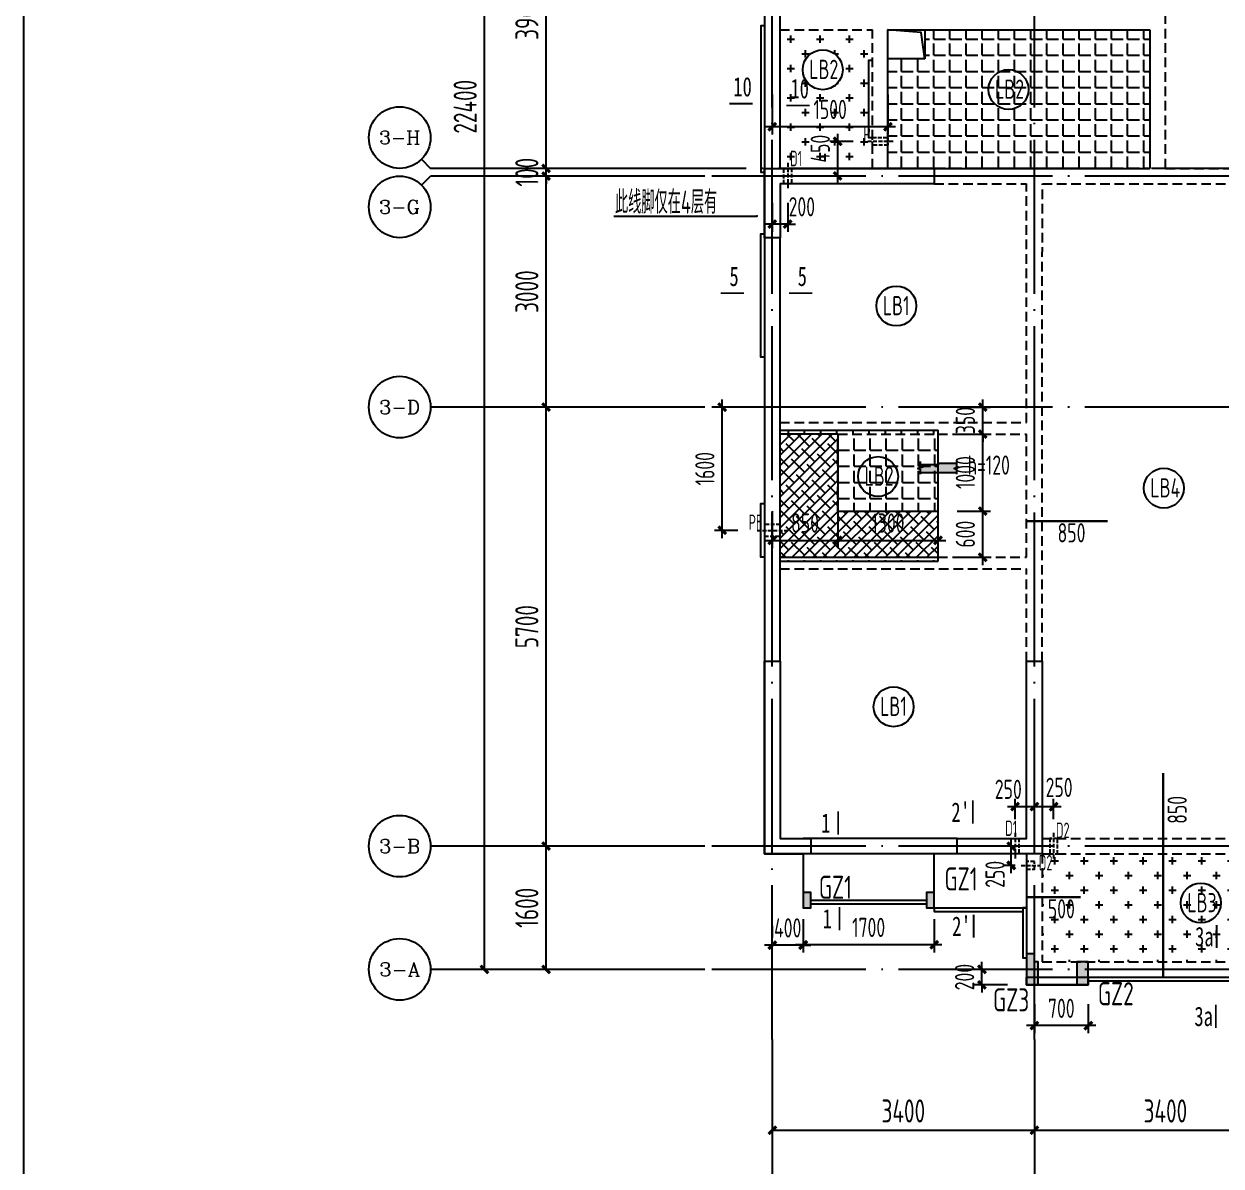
# Model space of a CAD drawing. Extents: x -173820 to 521180, y -715739 to 158231.
# Drawn here: x -14955 to 578, y -54473 to -39644 of the extents above; entities that cross this region are included whole.
import ezdxf
from ezdxf.enums import TextEntityAlignment as Align

# ---------------------------------------------------------------- set-up
doc = ezdxf.new("R2010")
doc.units = 0
doc.header["$LTSCALE"] = 1000
for name, pattern in [('CONTINOUS', [0]), ('DASH', [0.35, 0.25, -0.1]), ('DOTE', [2.42, 2, -0.2, 0.02, -0.2]), ('HIDDEN2', [0.1875, 0.125, -0.0625])]:
    doc.linetypes.add(name, pattern=pattern)
for name, color, linetype in [('A-外装饰线脚', 7, 'Continuous'), ('A-线脚看线', 9, 'Continuous'), ('A-设备穿墙洞', 161, 'Continuous'), ('AXIS', 1, 'DOTE'), ('AXIS_TEXT', 7, 'Continuous'), ('DIM', 3, 'Continuous'), ('DIM1', 3, 'Continuous'), ('JG1', 3, 'Continuous'), ('填充', 8, 'Continuous'), ('墙', 6, 'Continuous'), ('挑板', 3, 'Continuous'), ('板筋', 6, 'Continuous'), ('柱', 2, 'Continuous'), ('梁', 4, 'HIDDEN2'), ('模板线', 3, 'Continuous'), ('洞口', 5, 'Continuous'), ('钢筋_文字', 7, 'Continuous'), ('钢筋长度标注', 7, 'Continuous')]:
    doc.layers.add(name, color=color, linetype=linetype)
doc.styles.add('_TCH_AXIS', font='COMPLEX', dxfattribs={"bigfont": 'GBCBIG'})
doc.styles.add('COMPLEX', font='COMPLEX')
doc.styles.add('TSSD_BOLD', font='tssdeng2.shx', dxfattribs={"width": 0.7, "height": 250, "bigfont": 'CHINA.shx'})
doc.styles.add('TSSD_Dimension', font='tssdeng.shx', dxfattribs={"width": 0.7, "bigfont": 'Hztxt.shx'})
doc.styles.add('zzt', font='tssdeng.shx', dxfattribs={"width": 0.7, "height": 300, "bigfont": 'tssdchn.shx'})
doc.styles.add('钢筋长度', font='tssdeng.shx', dxfattribs={"width": 0.7, "height": 300, "bigfont": 'tssdchn.shx'})
doc.styles.add('黑体', font='simhei.ttf', dxfattribs={"width": 0.8})
doc.dimstyles.new('DIM_1_100', dxfattribs={"dimtxt": 300, "dimasz": 100, "dimexe": 200, "dimexo": 50, "dimgap": 100, "dimtad": 1, "dimdec": 0, "dimzin": 0, "dimdsep": 46, "dimtxsty": 'zzt', "dimblk": 'ARCHTICK', "dimcen": 0, "dimclrt": 7, "dimadec": 0, "dimazin": 0, "dimtfac": 1, "dimtdec": 0, "dimtix": 1, "dimtmove": 2, "dimatfit": 0, "dimldrblk": 'ARCHTICK', "dimfxl": 0, "dimtolj": 1, "dimarcsym": 0})
doc.dimstyles.new('TSSD_100_100', dxfattribs={"dimtxt": 250, "dimasz": 100, "dimexe": 100, "dimexo": 250, "dimgap": 100, "dimtad": 1, "dimdec": 0, "dimzin": 0, "dimdsep": 46, "dimtxsty": 'TSSD_Dimension', "dimblk": 'ARCHTICK', "dimcen": 0, "dimdle": 100, "dimclrd": 3, "dimclre": 3, "dimclrt": 7, "dimadec": 0, "dimazin": 0, "dimtfac": 1, "dimtdec": 0, "dimtix": 1, "dimtmove": 2, "dimatfit": 3, "dimfxl": 0, "dimtolj": 1, "dimtzin": 0, "dimarcsym": 0})
pattern_1 = [(0, (-5244.65, -50319.18), (0, 209.55), [152.4, -57.15]), (90, (-5244.65, -50319.18), (-209.55, 1e-14), [152.4, -57.15])]
pattern_2 = [(0, (-5244.65, -50319.18), (190.5, 190.5), [95.25, -285.75]), (90, (-5197.03, -50366.8), (-190.5, 190.5), [95.25, -285.75])]

# ---------------------------------------------------------------- blocks, each defined once
blk = doc.blocks.new('_ArchTick')
at = {"color": 4, "linetype": 'ByBlock', "const_width": 0.4}
blk.add_lwpolyline([(-0.5, -0.5), (0.5, 0.5)], dxfattribs=at)
blk = doc.blocks.new('*D388')
at = {"layer": 'Defpoints', "color": 0}
for p in [(-2935, 0), (-875, 0), (-875, -1600)]:
    blk.add_point(p, dxfattribs=at)
at = {"layer": 'DIM1', "color": 0, "lineweight": -2}
for p, q in [((-925, 0), (-3135, 0)), ((-2935, -1600), (-2935, 0)), ((-925, -1600), (-3135, -1600))]:
    blk.add_line(p, q, dxfattribs=at)
at = {"layer": 'DIM1', "color": 0, "lineweight": -2, "xscale": 100, "yscale": 100, "zscale": 100}
for p, rotation in [((-2935, 0), 90), ((-2935, -1600), 270)]:
    blk.add_blockref('_ArchTick', p, dxfattribs=dict(at, rotation=rotation))
at = {"layer": 'DIM1', "color": 7, "insert": (-3185, -800), "char_height": 300, "attachment_point": 5, "rotation": 90, "style": 'zzt'}
blk.add_mtext('\\A1;1600', dxfattribs=at)
blk = doc.blocks.new('*D389')
at = {"layer": 'Defpoints', "color": 0}
for p in [(-2935, 5700), (-875, 5700), (-875, 0)]:
    blk.add_point(p, dxfattribs=at)
at = {"layer": 'DIM1', "color": 0, "lineweight": -2}
for p, q in [((-925, 5700), (-3135, 5700)), ((-2935, 0), (-2935, 5700)), ((-925, 0), (-3135, 0))]:
    blk.add_line(p, q, dxfattribs=at)
at = {"layer": 'DIM1', "color": 0, "lineweight": -2, "xscale": 100, "yscale": 100, "zscale": 100}
for p, rotation in [((-2935, 5700), 90), ((-2935, 0), 270)]:
    blk.add_blockref('_ArchTick', p, dxfattribs=dict(at, rotation=rotation))
at = {"layer": 'DIM1', "color": 7, "insert": (-3185, 2850), "char_height": 300, "attachment_point": 5, "rotation": 90, "style": 'zzt'}
blk.add_mtext('\\A1;5700', dxfattribs=at)
blk = doc.blocks.new('*D390')
at = {"layer": 'Defpoints', "color": 0}
for p in [(-2935, 8700), (-875, 8700), (-875, 5700)]:
    blk.add_point(p, dxfattribs=at)
at = {"layer": 'DIM1', "color": 0, "lineweight": -2}
for p, q in [((-925, 8700), (-3135, 8700)), ((-2935, 5700), (-2935, 8700)), ((-925, 5700), (-3135, 5700))]:
    blk.add_line(p, q, dxfattribs=at)
at = {"layer": 'DIM1', "color": 0, "lineweight": -2, "xscale": 100, "yscale": 100, "zscale": 100}
for p, rotation in [((-2935, 8700), 90), ((-2935, 5700), 270)]:
    blk.add_blockref('_ArchTick', p, dxfattribs=dict(at, rotation=rotation))
at = {"layer": 'DIM1', "color": 7, "insert": (-3185, 7200), "char_height": 300, "attachment_point": 5, "rotation": 90, "style": 'zzt'}
blk.add_mtext('\\A1;3000', dxfattribs=at)
blk = doc.blocks.new('*D391')
at = {"layer": 'Defpoints', "color": 0}
for p in [(-2935, 8800), (-875, 8800), (-875, 8700)]:
    blk.add_point(p, dxfattribs=at)
at = {"layer": 'DIM1', "color": 0, "lineweight": -2}
for p, q in [((-2935, 8800), (-2935, 8900)), ((-925, 8800), (-3135, 8800)), ((-925, 8700), (-3135, 8700)), ((-2935, 8700), (-2935, 8800)), ((-2935, 8700), (-2935, 8600))]:
    blk.add_line(p, q, dxfattribs=at)
at = {"layer": 'DIM1', "color": 0, "lineweight": -2, "xscale": 100, "yscale": 100, "zscale": 100}
for p, rotation in [((-2935, 8800), 270), ((-2935, 8700), 90)]:
    blk.add_blockref('_ArchTick', p, dxfattribs=dict(at, rotation=rotation))
at = {"layer": 'DIM1', "color": 7, "insert": (-3185, 8750), "char_height": 300, "attachment_point": 5, "rotation": 90, "style": 'zzt'}
blk.add_mtext('\\A1;100', dxfattribs=at)
blk = doc.blocks.new('*D392')
at = {"layer": 'Defpoints', "color": 0}
for p in [(-2935, 12700), (-875, 12700), (-875, 8800)]:
    blk.add_point(p, dxfattribs=at)
at = {"layer": 'DIM1', "color": 0, "lineweight": -2}
for p, q in [((-925, 12700), (-3135, 12700)), ((-2935, 8800), (-2935, 12700)), ((-925, 8800), (-3135, 8800))]:
    blk.add_line(p, q, dxfattribs=at)
at = {"layer": 'DIM1', "color": 0, "lineweight": -2, "xscale": 100, "yscale": 100, "zscale": 100}
for p, rotation in [((-2935, 12700), 90), ((-2935, 8800), 270)]:
    blk.add_blockref('_ArchTick', p, dxfattribs=dict(at, rotation=rotation))
at = {"layer": 'DIM1', "color": 7, "insert": (-3185, 10750), "char_height": 300, "attachment_point": 5, "rotation": 90, "style": 'zzt'}
blk.add_mtext('\\A1;3900', dxfattribs=at)
blk = doc.blocks.new('*D396')
at = {"layer": 'Defpoints', "color": 0}
for p in [(-3735, 20800), (-875, 20800), (-875, -1600)]:
    blk.add_point(p, dxfattribs=at)
at = {"layer": 'DIM1', "color": 0, "lineweight": -2}
for p, q in [((-925, 20800), (-3935, 20800)), ((-3735, -1600), (-3735, 20800)), ((-925, -1600), (-3935, -1600))]:
    blk.add_line(p, q, dxfattribs=at)
at = {"layer": 'DIM1', "color": 0, "lineweight": -2, "xscale": 100, "yscale": 100, "zscale": 100}
for p, rotation in [((-3735, 20800), 90), ((-3735, -1600), 270)]:
    blk.add_blockref('_ArchTick', p, dxfattribs=dict(at, rotation=rotation))
at = {"layer": 'DIM1', "color": 7, "insert": (-3985, 9600), "char_height": 300, "attachment_point": 5, "rotation": 90, "style": 'zzt'}
blk.add_mtext('\\A1;22400', dxfattribs=at)
blk = doc.blocks.new('*D430')
at = {"layer": 'Defpoints', "color": 0}
for p in [(0, -2508), (3400, -2508), (3400, -3688)]:
    blk.add_point(p, dxfattribs=at)
at = {"layer": 'DIM1', "color": 0, "lineweight": -2}
for p, q in [((0, -2558), (0, -3888)), ((3400, -2558), (3400, -3888)), ((0, -3688), (3400, -3688))]:
    blk.add_line(p, q, dxfattribs=at)
at = {"layer": 'DIM1', "color": 0, "lineweight": -2, "xscale": 100, "yscale": 100, "zscale": 100, "rotation": 180}
blk.add_blockref('_ArchTick', (0, -3688), dxfattribs=at)
at = {"layer": 'DIM1', "color": 0, "lineweight": -2, "xscale": 100, "yscale": 100, "zscale": 100}
blk.add_blockref('_ArchTick', (3400, -3688), dxfattribs=at)
at = {"layer": 'DIM1', "color": 7, "insert": (1700, -3438), "char_height": 300, "attachment_point": 5, "style": 'zzt'}
blk.add_mtext('\\A1;3400', dxfattribs=at)
blk = doc.blocks.new('*D431')
at = {"layer": 'Defpoints', "color": 0}
for p in [(3400, -2508), (6800, -2508), (6800, -3688)]:
    blk.add_point(p, dxfattribs=at)
at = {"layer": 'DIM1', "color": 0, "lineweight": -2}
for p, q in [((3400, -2558), (3400, -3888)), ((6800, -2558), (6800, -3888)), ((3400, -3688), (6800, -3688))]:
    blk.add_line(p, q, dxfattribs=at)
at = {"layer": 'DIM1', "color": 0, "lineweight": -2, "xscale": 100, "yscale": 100, "zscale": 100, "rotation": 180}
blk.add_blockref('_ArchTick', (3400, -3688), dxfattribs=at)
at = {"layer": 'DIM1', "color": 0, "lineweight": -2, "xscale": 100, "yscale": 100, "zscale": 100}
blk.add_blockref('_ArchTick', (6800, -3688), dxfattribs=at)
at = {"layer": 'DIM1', "color": 7, "insert": (5100, -3438), "char_height": 300, "attachment_point": 5, "style": 'zzt'}
blk.add_mtext('\\A1;3400', dxfattribs=at)
blk = doc.blocks.new('*D446')
at = {"layer": 'Defpoints', "color": 0}
for p in [(0, -2508), (48000, -2508), (48000, -4488)]:
    blk.add_point(p, dxfattribs=at)
at = {"layer": 'DIM1', "color": 0, "lineweight": -2}
for p, q in [((0, -2558), (0, -4688)), ((48000, -2558), (48000, -4688)), ((0, -4488), (48000, -4488))]:
    blk.add_line(p, q, dxfattribs=at)
at = {"layer": 'DIM1', "color": 0, "lineweight": -2, "xscale": 100, "yscale": 100, "zscale": 100, "rotation": 180}
blk.add_blockref('_ArchTick', (0, -4488), dxfattribs=at)
at = {"layer": 'DIM1', "color": 0, "lineweight": -2, "xscale": 100, "yscale": 100, "zscale": 100}
blk.add_blockref('_ArchTick', (48000, -4488), dxfattribs=at)
at = {"layer": 'DIM1', "color": 7, "insert": (24000, -4238), "char_height": 300, "attachment_point": 5, "style": 'zzt'}
blk.add_mtext('\\A1;48000', dxfattribs=at)
blk = doc.blocks.new('_AXISO')
at = {"color": 3}
blk.add_circle((0, 0), 0.5, dxfattribs=at)
at = {"layer": 'AXIS_TEXT', "color": 3, "style": 'COMPLEX', "width": 1.041667}
blk.add_attdef('A', text='', height=0.56, dxfattribs=at).set_placement((-0.25, -0.28), (0.25, -0.28), align=Align.FIT)
blk = doc.blocks.new('*D2368')
at = {"layer": 'Defpoints', "color": 0}
for p in [(-3095, -45969), (-2515, -45969), (-3095, -46569)]:
    blk.add_point(p, dxfattribs=at)
at = {"layer": 'DIM', "color": 3, "lineweight": -2}
for p, q in [((-2845, -45969), (-2415, -45969)), ((-2515, -46669), (-2515, -45869)), ((-2845, -46569), (-2415, -46569))]:
    blk.add_line(p, q, dxfattribs=at)
at = {"layer": 'DIM', "color": 3, "lineweight": -2, "xscale": 100, "yscale": 100, "zscale": 100}
for p, rotation in [((-2515, -45969), 90), ((-2515, -46569), 270)]:
    blk.add_blockref('_ArchTick', p, dxfattribs=dict(at, rotation=rotation))
at = {"layer": 'DIM', "color": 7, "insert": (-2740, -46269), "char_height": 250, "attachment_point": 5, "rotation": 90, "style": 'TSSD_Dimension'}
blk.add_mtext('\\A1;600', dxfattribs=at)
blk = doc.blocks.new('*D2369')
at = {"layer": 'Defpoints', "color": 0}
for p in [(-3095, -44619), (-2515, -44619), (-3095, -44969)]:
    blk.add_point(p, dxfattribs=at)
at = {"layer": 'DIM', "color": 3, "lineweight": -2}
for p, q in [((-2515, -44619), (-2515, -44519)), ((-2845, -44619), (-2415, -44619)), ((-2515, -44969), (-2515, -44619)), ((-2845, -44969), (-2415, -44969)), ((-2515, -44969), (-2515, -45069))]:
    blk.add_line(p, q, dxfattribs=at)
at = {"layer": 'DIM', "color": 3, "lineweight": -2, "xscale": 100, "yscale": 100, "zscale": 100}
for p, rotation in [((-2515, -44619), 270), ((-2515, -44969), 90)]:
    blk.add_blockref('_ArchTick', p, dxfattribs=dict(at, rotation=rotation))
at = {"layer": 'DIM', "color": 7, "insert": (-2740, -44794), "char_height": 250, "attachment_point": 5, "rotation": 90, "style": 'TSSD_Dimension'}
blk.add_mtext('\\A1;350', dxfattribs=at)
blk = doc.blocks.new('*D2370')
at = {"layer": 'Defpoints', "color": 0}
for p in [(-5245, -45719), (-4395, -45719), (-4395, -46349)]:
    blk.add_point(p, dxfattribs=at)
at = {"layer": 'DIM', "color": 3, "lineweight": -2}
for p, q in [((-5245, -45969), (-5245, -46449)), ((-4395, -45969), (-4395, -46449)), ((-5345, -46349), (-4295, -46349))]:
    blk.add_line(p, q, dxfattribs=at)
at = {"layer": 'DIM', "color": 3, "lineweight": -2, "xscale": 100, "yscale": 100, "zscale": 100, "rotation": 180}
blk.add_blockref('_ArchTick', (-5245, -46349), dxfattribs=at)
at = {"layer": 'DIM', "color": 3, "lineweight": -2, "xscale": 100, "yscale": 100, "zscale": 100}
blk.add_blockref('_ArchTick', (-4395, -46349), dxfattribs=at)
at = {"layer": 'DIM', "color": 7, "insert": (-4820, -46124), "char_height": 250, "attachment_point": 5, "style": 'TSSD_Dimension'}
blk.add_mtext('\\A1;850', dxfattribs=at)
blk = doc.blocks.new('*D2401')
at = {"layer": 'Defpoints', "color": 0}
for p in [(-5245, -40309), (-3745, -40309), (-5245, -40979)]:
    blk.add_point(p, dxfattribs=at)
at = {"layer": 'DIM', "color": 3, "lineweight": -2}
for p, q in [((-5245, -40559), (-5245, -41079)), ((-3745, -40559), (-3745, -41079)), ((-3645, -40979), (-5345, -40979))]:
    blk.add_line(p, q, dxfattribs=at)
at = {"layer": 'DIM', "color": 3, "lineweight": -2, "xscale": 100, "yscale": 100, "zscale": 100, "rotation": 180}
blk.add_blockref('_ArchTick', (-5245, -40979), dxfattribs=at)
at = {"layer": 'DIM', "color": 3, "lineweight": -2, "xscale": 100, "yscale": 100, "zscale": 100}
blk.add_blockref('_ArchTick', (-3745, -40979), dxfattribs=at)
at = {"layer": 'DIM', "color": 7, "insert": (-4495, -40754), "char_height": 250, "attachment_point": 5, "style": 'TSSD_Dimension'}
blk.add_mtext('\\A1;1500', dxfattribs=at)
blk = doc.blocks.new('*D2404')
at = {"layer": 'Defpoints', "color": 0}
for p in [(-4845, -51019, 0), (-3145, -51019), (-4845, -51599)]:
    blk.add_point(p, dxfattribs=at)
at = {"layer": 'DIM', "color": 3, "lineweight": -2}
for p, q in [((-4845, -51269), (-4845, -51699)), ((-3145, -51269), (-3145, -51699)), ((-3045, -51599), (-4945, -51599))]:
    blk.add_line(p, q, dxfattribs=at)
at = {"layer": 'DIM', "color": 3, "lineweight": -2, "xscale": 100, "yscale": 100, "zscale": 100, "rotation": 180}
blk.add_blockref('_ArchTick', (-4845, -51599), dxfattribs=at)
at = {"layer": 'DIM', "color": 3, "lineweight": -2, "xscale": 100, "yscale": 100, "zscale": 100}
blk.add_blockref('_ArchTick', (-3145, -51599), dxfattribs=at)
at = {"layer": 'DIM', "color": 7, "insert": (-3995, -51374), "char_height": 250, "attachment_point": 5, "style": 'TSSD_Dimension'}
blk.add_mtext('\\A1;1700', dxfattribs=at)
blk = doc.blocks.new('*D2405')
at = {"layer": 'Defpoints', "color": 0}
for p in [(-5245, -51605), (-5245, -51605), (-4845, -51605, 0)]:
    blk.add_point(p, dxfattribs=at)
at = {"layer": 'DIM', "color": 3, "lineweight": -2}
for p, q in [((-5245, -51355), (-5245, -51505)), ((-4845, -51355), (-4845, -51505)), ((-5245, -51605), (-5345, -51605)), ((-4845, -51605), (-5245, -51605)), ((-4845, -51605), (-4745, -51605))]:
    blk.add_line(p, q, dxfattribs=at)
at = {"layer": 'DIM', "color": 3, "lineweight": -2, "xscale": 100, "yscale": 100, "zscale": 100}
blk.add_blockref('_ArchTick', (-5245, -51605), dxfattribs=at)
at = {"layer": 'DIM', "color": 3, "lineweight": -2, "xscale": 100, "yscale": 100, "zscale": 100, "rotation": 180}
blk.add_blockref('_ArchTick', (-4845, -51605), dxfattribs=at)
at = {"layer": 'DIM', "color": 7, "insert": (-5045, -51380), "char_height": 250, "attachment_point": 5, "style": 'TSSD_Dimension'}
blk.add_mtext('\\A1;400', dxfattribs=at)
blk = doc.blocks.new('*D2406')
at = {"layer": 'Defpoints', "color": 0}
for p in [(-1845, -52119), (-1145, -52119), (-1845, -52649)]:
    blk.add_point(p, dxfattribs=at)
at = {"layer": 'DIM', "color": 3, "lineweight": -2}
for p, q in [((-1845, -52369), (-1845, -52749)), ((-1145, -52369), (-1145, -52749)), ((-1045, -52649), (-1945, -52649))]:
    blk.add_line(p, q, dxfattribs=at)
at = {"layer": 'DIM', "color": 3, "lineweight": -2, "xscale": 100, "yscale": 100, "zscale": 100, "rotation": 180}
blk.add_blockref('_ArchTick', (-1845, -52649), dxfattribs=at)
at = {"layer": 'DIM', "color": 3, "lineweight": -2, "xscale": 100, "yscale": 100, "zscale": 100}
blk.add_blockref('_ArchTick', (-1145, -52649), dxfattribs=at)
at = {"layer": 'DIM', "color": 7, "insert": (-1495, -52424), "char_height": 250, "attachment_point": 5, "style": 'TSSD_Dimension'}
blk.add_mtext('\\A1;700', dxfattribs=at)
blk = doc.blocks.new('*D2435')
at = {"layer": 'Defpoints', "color": 0}
for p in [(-2525, -51919), (-1945, -51919), (-1945, -52119)]:
    blk.add_point(p, dxfattribs=at)
at = {"layer": 'DIM', "color": 3, "lineweight": -2}
for p, q in [((-2525, -51919), (-2525, -51819)), ((-2195, -51919), (-2625, -51919)), ((-2525, -52119), (-2525, -51919)), ((-2195, -52119), (-2625, -52119)), ((-2525, -52119), (-2525, -52219))]:
    blk.add_line(p, q, dxfattribs=at)
at = {"layer": 'DIM', "color": 3, "lineweight": -2, "xscale": 100, "yscale": 100, "zscale": 100}
for p, rotation in [((-2525, -51919), 270), ((-2525, -52119), 90)]:
    blk.add_blockref('_ArchTick', p, dxfattribs=dict(at, rotation=rotation))
at = {"layer": 'DIM', "color": 7, "insert": (-2750, -52019), "char_height": 250, "attachment_point": 5, "rotation": 90, "style": 'TSSD_Dimension'}
blk.add_mtext('\\A1;200', dxfattribs=at)
blk = doc.blocks.new('$1292675')
at = {"layer": 'JG1'}
blk.add_hatch(color=8, dxfattribs=at).paths.add_polyline_path([(502, 20), (502, 64), (470, 74), (534, 91), (502, 101), (502, 140), (262, 140), (262, 120), (32, 120), (32, 101), (64, 91), (0, 74), (32, 64), (32, 20)])
for p, q in [((262, 120), (32, 120)), ((32, 20), (502, 20)), ((502, 140), (262, 140)), ((262, 140), (262, 120))]:
    blk.add_line(p, q, dxfattribs=at)
for points in [[(32, 165), (32, 101), (64, 91), (0, 74), (32, 64), (32, 0)], [(502, 165), (502, 101), (534, 91), (470, 74), (502, 64), (502, 0)]]:
    blk.add_lwpolyline(points, dxfattribs=at)
blk = doc.blocks.new('$1479726')
at = {"layer": '模板线', "color": 4, "const_width": 22.7}
for points in [[(0, 0), (302, 0)], [(886, 0), (1188, 0)]]:
    blk.add_lwpolyline(points, dxfattribs=at)
at = {"layer": '模板线', "color": 0, "style": '黑体', "width": 0.7}
for p in [(172, 220), (1057, 220)]:
    blk.add_text('5', height=252, dxfattribs=at).set_placement(p, align=Align.MIDDLE_CENTER)
blk = doc.blocks.new('$166895')
at = {"layer": '模板线', "color": 4, "const_width": 22.7}
for points in [[(223, 2154), (223, 1851)], [(243, 913), (243, 611)]]:
    blk.add_lwpolyline(points, dxfattribs=at)
at = {"layer": '模板线', "color": 0, "style": '黑体', "width": 0.7}
for p in [(63, 2003), (83, 762)]:
    blk.add_text('1', height=252, dxfattribs=at).set_placement(p, align=Align.MIDDLE_CENTER)
blk = doc.blocks.new('*D2479')
at = {"layer": 'Defpoints', "color": 0}
for p in [(-3095, -44969), (-2515, -44969), (-3095, -45969)]:
    blk.add_point(p, dxfattribs=at)
at = {"layer": 'DIM', "color": 3, "lineweight": -2}
for p, q in [((-2515, -46069), (-2515, -44869)), ((-2845, -44969), (-2415, -44969)), ((-2845, -45969), (-2415, -45969))]:
    blk.add_line(p, q, dxfattribs=at)
at = {"layer": 'DIM', "color": 3, "lineweight": -2, "xscale": 100, "yscale": 100, "zscale": 100}
for p, rotation in [((-2515, -44969), 90), ((-2515, -45969), 270)]:
    blk.add_blockref('_ArchTick', p, dxfattribs=dict(at, rotation=rotation))
at = {"layer": 'DIM', "color": 7, "insert": (-2740, -45469), "char_height": 250, "attachment_point": 5, "rotation": 90, "style": 'TSSD_Dimension'}
blk.add_mtext('\\A1;1000', dxfattribs=at)
blk = doc.blocks.new('$1642317')
at = {"layer": '洞口'}
blk.add_lwpolyline([(1880, 4170), (1400, 4170), (1400, 4550), (1880, 4550)], close=True, dxfattribs=at)
blk.add_lwpolyline([(1880, 4170), (1832, 4512), (1400, 4550)], dxfattribs=at)
blk = doc.blocks.new('*D2489')
at = {"layer": 'Defpoints', "color": 0}
for p in [(-4395, -45719), (-3095, -45719), (-3095, -46349)]:
    blk.add_point(p, dxfattribs=at)
at = {"layer": 'DIM', "color": 3, "lineweight": -2}
for p, q in [((-4395, -45969), (-4395, -46449)), ((-3095, -45969), (-3095, -46449)), ((-4495, -46349), (-2995, -46349))]:
    blk.add_line(p, q, dxfattribs=at)
at = {"layer": 'DIM', "color": 3, "lineweight": -2, "xscale": 100, "yscale": 100, "zscale": 100, "rotation": 180}
blk.add_blockref('_ArchTick', (-4395, -46349), dxfattribs=at)
at = {"layer": 'DIM', "color": 3, "lineweight": -2, "xscale": 100, "yscale": 100, "zscale": 100}
blk.add_blockref('_ArchTick', (-3095, -46349), dxfattribs=at)
at = {"layer": 'DIM', "color": 7, "insert": (-3745, -46124), "char_height": 250, "attachment_point": 5, "style": 'TSSD_Dimension'}
blk.add_mtext('\\A1;1300', dxfattribs=at)
blk = doc.blocks.new('$1466424')
at = {"layer": '板筋', "const_width": 30}
for points in [[(3400, 5922), (4450, 5922)], [(5172, 4), (5172, 2653)], [(3400, 1040), (4100, 1040)]]:
    blk.add_lwpolyline(points, dxfattribs=at)
at = {"layer": '钢筋_文字'}
for centre in [(754, 11784, 0), (3165, 11527, 0), (1709, 8717, 0), (1472, 6502, 0), (5180, 6352, 0), (1674, 3514, 0), (5660, 966, 0)]:
    blk.add_circle(centre, 259, dxfattribs=at)
at = {"layer": '钢筋_文字', "style": 'TSSD_BOLD', "width": 0.7}
for s, p in [('LB2', (579, 11664, 0)), ('LB2', (2990, 11407, 0)), ('LB1', (1534, 8597, 0)), ('LB2', (1297, 6382, 0)), ('LB4', (5005, 6231, 0)), ('LB1', (1499, 3394, 0)), ('LB3', (5485, 845, 0))]:
    blk.add_text(s, height=250, dxfattribs=at).set_placement(p)
at = {"layer": '钢筋_文字', "color": 7, "linetype": 'Continuous', "style": 'TSSD_BOLD', "width": 0.7}
blk.add_text(' h=120', height=250, dxfattribs=at).set_placement((2528, 6526, 0))
at = {"layer": '钢筋长度标注', "style": '钢筋长度', "width": 0.7}
for s, p in [('850', (3801, 5647)), ('500', (3675, 765))]:
    blk.add_text(s, height=250, dxfattribs=at).set_placement(p)
blk.add_text('850', height=250, rotation=90, dxfattribs=at).set_placement((5478, 1994))
blk = doc.blocks.new('$158025')
at = {"layer": 'JG1'}
blk.add_hatch(color=8, dxfattribs=at).paths.add_polyline_path([(150, 300), (100, 300), (100, 400), (0, 400), (0, 0), (150, 0)])
at = {"layer": 'JG1', "elevation": 0}
blk.add_lwpolyline([(100, 400), (0, 400), (0, 0), (150, 0), (150, 300), (150, 300), (100, 300)], close=True, dxfattribs=at)
blk = doc.blocks.new('$133032')
at = {"layer": '挑板'}
for points in [[(7000, 22700), (4200, 22700), (4200, 22800), (3400, 22800), (3400, 22700), (800, 22700), (800, 22800), (0, 22800), (0, 1700), (500, 1700), (500, 1000), (600, 1000), (600, 1100), (2100, 1100), (2100, 1000), (3400, 1000), (3400, 0), (4200, 0), (4200, 100), (6500, 100)], [(2200, 1000), (2200, 1700)]]:
    blk.add_lwpolyline(points, dxfattribs=at)
blk = doc.blocks.new('$1981617')
at = {"layer": '柱'}
blk.add_hatch(color=8, dxfattribs=at).paths.add_polyline_path([(150, 0), (150, 300), (0, 300), (0, 0)])
at = {"layer": '柱', "color": 3, "elevation": 0}
blk.add_lwpolyline([(150, 0), (150, 300), (0, 300), (0, 0)], close=True, dxfattribs=at)
blk = doc.blocks.new('$1691164')
at = {"layer": '柱'}
blk.add_hatch(color=8, dxfattribs=at).paths.add_polyline_path([(0, 0), (100, 0), (100, 200), (0, 200)])
at = {"layer": '柱', "color": 3, "elevation": 0}
blk.add_lwpolyline([(100, 200), (0, 200), (0, 0), (100, 0), (100, 0), (100, 0)], close=True, dxfattribs=at)
blk = doc.blocks.new('$1839168')
at = {"layer": '柱'}
blk.add_hatch(color=8, dxfattribs=at).paths.add_polyline_path([(0, 200), (0, 0), (100, 0), (100, 200)])
at = {"layer": '柱', "color": 3, "elevation": 0}
blk.add_lwpolyline([(0, 200), (0, 0), (100, 0), (100, 200)], close=True, dxfattribs=at)
blk = doc.blocks.new('$1222607')
at = {"layer": '柱'}
for name, p in [('$1839168', (500, 1000, 0)), ('$1691164', (2100, 1000, 0)), ('$1981617', (4050, 0, 0))]:
    blk.add_blockref(name, p, dxfattribs=at)
blk = doc.blocks.new('$1413619')
at = {"layer": 'A-线脚看线', "color": 5, "elevation": 0}
for points in [[(50, 12400), (0, 12400), (0, 10500), (50, 10500)], [(1450, 11950), (1400, 11950), (1400, 10950), (1450, 10950)], [(50, 8100), (0, 8100), (0, 9700), (50, 9700)], [(50, 5500), (0, 5500), (0, 6200), (50, 6200)], [(650, 1000), (2150, 1000)], [(2250, 950), (2250, 900), (3400, 900)], [(3450, 950), (3400, 950), (3400, 300), (3450, 300)], [(4250, 0), (6550, 0)]]:
    blk.add_lwpolyline(points, dxfattribs=at)
blk = doc.blocks.new('$1837993')
at = {"layer": 'A-设备穿墙洞', "linetype": 'DASH', "ltscale": 0.2}
for points in [[(1807, 9500), (1807, 9400), (1607, 9400), (1607, 9500)], [(557, 8900), (457, 8900), (457, 9100), (557, 9100)], [(207, 4475), (207, 4325), (407, 4325), (407, 4475)], [(3507, 200), (3407, 200), (3407, 400), (3507, 400)], [(3907, 200), (4007, 200), (4007, 400), (3907, 400)], [(3707, 0), (3707, 100), (3607, 100), (3607, 0)]]:
    blk.add_lwpolyline(points, close=True, dxfattribs=at)
for points in [[(1875, 9450), (1540, 9450)], [(507, 9171), (507, 8833)], [(111, 4400), (512, 4400)], [(3457, 471), (3457, 133)], [(3957, 471), (3957, 133)], [(3536, 50), (3774, 50)]]:
    blk.add_lwpolyline(points, dxfattribs=at)
at = {"layer": 'A-设备穿墙洞', "color": 7, "linetype": 'DASH', "ltscale": 0.2, "style": 'zzt', "width": 0.6}
for s, p in [('P', (1489, 9448)), ('D1', (537, 9128)), ('PF', (0, 4405)), ('D1', (3328, 433)), ('D2', (3987, 406)), ('D2', (3765, -14))]:
    blk.add_text(s, height=200, dxfattribs=at).set_placement(p)
blk = doc.blocks.new('*D11646')
at = {"layer": 'Defpoints', "color": 0}
for p in [(4400, 1061), (4150, 648), (4400, 648, 0)]:
    blk.add_point(p, dxfattribs=at)
at = {"layer": 'DIM1', "color": 3, "lineweight": -2}
for p, q in [((4150, 898), (4150, 1161)), ((4400, 898), (4400, 1161)), ((4050, 1061), (4500, 1061))]:
    blk.add_line(p, q, dxfattribs=at)
at = {"layer": 'DIM1', "color": 3, "lineweight": -2, "xscale": 100, "yscale": 100, "zscale": 100, "rotation": 180}
blk.add_blockref('_ArchTick', (4150, 1061), dxfattribs=at)
at = {"layer": 'DIM1', "color": 3, "lineweight": -2, "xscale": 100, "yscale": 100, "zscale": 100}
blk.add_blockref('_ArchTick', (4400, 1061), dxfattribs=at)
at = {"layer": 'DIM1', "color": 7, "insert": (4062, 1286), "char_height": 250, "attachment_point": 5, "style": 'TSSD_Dimension'}
blk.add_mtext('\\A1;250', dxfattribs=at)
blk = doc.blocks.new('*D11647')
at = {"layer": 'Defpoints', "color": 0}
for p in [(4650, 1061), (4400, 648, 0), (4650, 648)]:
    blk.add_point(p, dxfattribs=at)
at = {"layer": 'DIM1', "color": 3, "lineweight": -2}
for p, q in [((4400, 898), (4400, 1161)), ((4650, 898), (4650, 1161)), ((4300, 1061), (4750, 1061))]:
    blk.add_line(p, q, dxfattribs=at)
at = {"layer": 'DIM1', "color": 3, "lineweight": -2, "xscale": 100, "yscale": 100, "zscale": 100, "rotation": 180}
blk.add_blockref('_ArchTick', (4400, 1061), dxfattribs=at)
at = {"layer": 'DIM1', "color": 3, "lineweight": -2, "xscale": 100, "yscale": 100, "zscale": 100}
blk.add_blockref('_ArchTick', (4650, 1061), dxfattribs=at)
at = {"layer": 'DIM1', "color": 7, "insert": (4721, 1311), "char_height": 250, "attachment_point": 5, "style": 'TSSD_Dimension'}
blk.add_mtext('\\A1;250', dxfattribs=at)
blk = doc.blocks.new('*D11648')
at = {"layer": 'Defpoints', "color": 0}
for p in [(4100, 548), (4400, 548, 0), (4400, 298)]:
    blk.add_point(p, dxfattribs=at)
at = {"layer": 'DIM1', "color": 3, "lineweight": -2}
for p, q in [((4100, 198), (4100, 648)), ((4150, 548), (4000, 548)), ((4150, 298), (4000, 298))]:
    blk.add_line(p, q, dxfattribs=at)
at = {"layer": 'DIM1', "color": 3, "lineweight": -2, "xscale": 100, "yscale": 100, "zscale": 100}
for p, rotation in [((4100, 548), 90), ((4100, 298), 270)]:
    blk.add_blockref('_ArchTick', p, dxfattribs=dict(at, rotation=rotation))
at = {"layer": 'DIM1', "color": 7, "insert": (3890, 182), "char_height": 250, "attachment_point": 5, "rotation": 90, "style": 'TSSD_Dimension'}
blk.add_mtext('\\A1;250', dxfattribs=at)
blk = doc.blocks.new('*D11649')
at = {"layer": 'Defpoints', "color": 0}
for p in [(350, 6248), (804, 6248, 0), (804, 4648)]:
    blk.add_point(p, dxfattribs=at)
at = {"layer": 'DIM1', "color": 3, "lineweight": -2}
for p, q in [((554, 6248), (250, 6248)), ((350, 4548), (350, 6348)), ((554, 4648), (250, 4648))]:
    blk.add_line(p, q, dxfattribs=at)
at = {"layer": 'DIM1', "color": 3, "lineweight": -2, "xscale": 100, "yscale": 100, "zscale": 100}
for p, rotation in [((350, 6248), 90), ((350, 4648), 270)]:
    blk.add_blockref('_ArchTick', p, dxfattribs=dict(at, rotation=rotation))
at = {"layer": 'DIM1', "color": 7, "insert": (125, 5448), "char_height": 250, "attachment_point": 5, "rotation": 90, "style": 'TSSD_Dimension'}
blk.add_mtext('\\A1;1600', dxfattribs=at)
blk = doc.blocks.new('*D11650')
at = {"layer": 'Defpoints', "color": 0}
for p in [(2300, 9698), (1847, 9248), (2300, 9248, 0)]:
    blk.add_point(p, dxfattribs=at)
at = {"layer": 'DIM1', "color": 3, "lineweight": -2}
for p, q in [((1847, 9798), (1847, 9148)), ((2050, 9698), (1747, 9698)), ((2050, 9248), (1747, 9248))]:
    blk.add_line(p, q, dxfattribs=at)
at = {"layer": 'DIM1', "color": 3, "lineweight": -2, "xscale": 100, "yscale": 100, "zscale": 100}
for p, rotation in [((1847, 9698), 90), ((1847, 9248), 270)]:
    blk.add_blockref('_ArchTick', p, dxfattribs=dict(at, rotation=rotation))
at = {"layer": 'DIM1', "color": 7, "insert": (1622, 9603), "char_height": 250, "attachment_point": 5, "rotation": 90, "style": 'TSSD_Dimension'}
blk.add_mtext('\\A1;450', dxfattribs=at)
blk = doc.blocks.new('*D11692')
at = {"layer": 'Defpoints', "color": 0}
for p in [(1000, 9148), (1200, 9148, 0), (1000, 8624)]:
    blk.add_point(p, dxfattribs=at)
at = {"layer": 'DIM1', "color": 3, "lineweight": -2}
for p, q in [((1000, 8898), (1000, 8524)), ((1200, 8898), (1200, 8524)), ((1000, 8624), (900, 8624)), ((1200, 8624), (1000, 8624)), ((1200, 8624), (1300, 8624))]:
    blk.add_line(p, q, dxfattribs=at)
at = {"layer": 'DIM1', "color": 3, "lineweight": -2, "xscale": 100, "yscale": 100, "zscale": 100}
blk.add_blockref('_ArchTick', (1000, 8624), dxfattribs=at)
at = {"layer": 'DIM1', "color": 3, "lineweight": -2, "xscale": 100, "yscale": 100, "zscale": 100, "rotation": 180}
blk.add_blockref('_ArchTick', (1200, 8624), dxfattribs=at)
at = {"layer": 'DIM1', "color": 7, "insert": (1383, 8849), "char_height": 250, "attachment_point": 5, "style": 'TSSD_Dimension'}
blk.add_mtext('\\A1;200', dxfattribs=at)
blk = doc.blocks.new('$1943368')
at = {"layer": '模板线', "color": 4, "const_width": 22.7}
for points in [[(295, 1338), (295, 1036)], [(286, 302), (286, 0)]]:
    blk.add_lwpolyline(points, dxfattribs=at)
at = {"layer": '模板线', "color": 0, "style": '黑体', "width": 0.7}
for p in [(136, 1187), (127, 151)]:
    blk.add_text('3a', height=252, dxfattribs=at).set_placement(p, align=Align.MIDDLE_CENTER)
blk = doc.blocks.new('$1149292')
at = {"layer": '模板线', "color": 4, "const_width": 22.7}
for points in [[(286, 1783), (286, 1480)], [(296, 302), (296, 0)]]:
    blk.add_lwpolyline(points, dxfattribs=at)
at = {"layer": '模板线', "color": 0, "style": '黑体', "width": 0.7}
for p in [(127, 1631), (137, 151)]:
    blk.add_text("2'", height=252, dxfattribs=at).set_placement(p, align=Align.MIDDLE_CENTER)
blk = doc.blocks.new('$1747251')
at = {"layer": '模板线', "color": 4, "const_width": 22.7}
for points in [[(0, 25), (302, 25)], [(741, 0), (1044, 0)]]:
    blk.add_lwpolyline(points, dxfattribs=at)
at = {"layer": '模板线', "color": 0, "style": '黑体', "width": 0.7}
for p in [(172, 245), (913, 220)]:
    blk.add_text('10', height=252, dxfattribs=at).set_placement(p, align=Align.MIDDLE_CENTER)
blk = doc.blocks.new('$1783196')
at = {"layer": 'AXIS'}
for p, q in [((5234.9, 3480), (5234.9, 27859.5)), ((8634.9, 3480), (8634.9, 27859.5)), ((46034.9, 14788.3), (4360, 14788.3)), ((54849.9, 14688.3), (4360, 14688.3)), ((54849.9, 11688.3), (4360, 11688.3)), ((54849.9, 5988.3), (4360, 5988.3)), ((54849.9, 4388.3), (4360, 4388.3))]:
    blk.add_line(p, q, dxfattribs=at)
at = {"layer": 'DIM1'}
for p, q in [((682.8, 14905.5), (800, 14788.3)), ((4360, 14788.3), (800, 14788.3)), ((682.8, 14571.2), (800, 14688.3)), ((4360, 14688.3), (800, 14688.3)), ((4360, 11688.3), (800, 11688.3)), ((4360, 5988.3), (800, 5988.3)), ((4360, 4388.3), (800, 4388.3)), ((5234.9, 3480), (5234.9, 800)), ((8634.9, 3480), (8634.9, 800))]:
    blk.add_line(p, q, dxfattribs=at)
ref = blk.add_blockref('_AXISO', (400, 15188.3), dxfattribs=dict(at, xscale=800, yscale=800, zscale=800))
ref.add_attrib('A', '3-H', dxfattribs={"layer": 'AXIS_TEXT', "height": 172.16, "style": '_TCH_AXIS'}).set_placement((133.6, 15102.3), (666.4, 15102.3), align=Align.FIT)
ref = blk.add_blockref('_AXISO', (400, 14288.3), dxfattribs=dict(at, xscale=800, yscale=800, zscale=800))
ref.add_attrib('A', '3-G', dxfattribs={"layer": 'AXIS_TEXT', "height": 177.09, "style": '_TCH_AXIS'}).set_placement((134.4, 14199.8), (665.6, 14199.8), align=Align.FIT)
ref = blk.add_blockref('_AXISO', (400, 11688.3), dxfattribs=dict(at, xscale=800, yscale=800, zscale=800))
ref.add_attrib('A', '3-D', dxfattribs={"layer": 'AXIS_TEXT', "height": 179.65, "style": '_TCH_AXIS'}).set_placement((134.8, 11598.5), (665.2, 11598.5), align=Align.FIT)
ref = blk.add_blockref('_AXISO', (400, 5988.3), dxfattribs=dict(at, xscale=800, yscale=800, zscale=800))
ref.add_attrib('A', '3-B', dxfattribs={"layer": 'AXIS_TEXT', "height": 179.65, "style": '_TCH_AXIS'}).set_placement((134.8, 5898.5), (665.2, 5898.5), align=Align.FIT)
ref = blk.add_blockref('_AXISO', (400, 4388.3), dxfattribs=dict(at, xscale=800, yscale=800, zscale=800))
ref.add_attrib('A', '3-A', dxfattribs={"layer": 'AXIS_TEXT', "height": 177.09, "style": '_TCH_AXIS'}).set_placement((134.4, 4299.8), (665.6, 4299.8), align=Align.FIT)
for p1, p2, distance, picture, middle in [((4360, 4388.3), (4360, 26788.3), 2860, '*D396', (1250, 15588.3)), ((4360, 14788.3), (4360, 18688.3), 2060, '*D392', (2050, 16738.3)), ((4360, 14688.3), (4360, 14788.3), 2060, '*D391', (2050, 14738.3)), ((4360, 11688.3), (4360, 14688.3), 2060, '*D390', (2050, 13188.3)), ((4360, 5988.3), (4360, 11688.3), 2060, '*D389', (2050, 8838.3)), ((4360, 4388.3), (4360, 5988.3), 2060, '*D388', (2050, 5188.3)), ((5234.9, 3480), (8634.9, 3480), -1180, '*D430', (6934.9, 2550)), ((5234.9, 3480), (53234.9, 3480), -1980, '*D446', (29234.9, 1750)), ((8634.9, 3480), (12034.9, 3480), -1180, '*D431', (10334.9, 2550))]:
    dim = blk.add_aligned_dim(p1=p1, p2=p2, distance=distance, dimstyle='DIM_1_100', dxfattribs=at)
    dim.commit()
    dim.dimension.update_dxf_attribs({"geometry": picture, "text_midpoint": middle, "insert": (5234.9, 5988.3)})
blk = doc.blocks.new('$1186913')
at = {"layer": 'A-设备穿墙洞'}
blk.add_blockref('$1837993', (693.1, 247.9), dxfattribs=at)
at = {"layer": 'DIM1'}
for base, p1, p2, picture, middle in [((1846.9, 9247.9), (2300.2, 9697.9), (2300.2, 9247.9, 0), '*D11650', (1621.9, 9602.9)), ((4099.8, 547.9), (4400.2, 297.9), (4400.2, 547.9, 0), '*D11648', (3889.8, 181.7))]:
    dim = blk.add_linear_dim(base=base, p1=p1, p2=p2, angle=90, dimstyle='TSSD_100_100', dxfattribs=at)
    dim.commit()
    dim.dimension.update_dxf_attribs({"geometry": picture, "text_midpoint": middle, "dimtype": 128})
for base, p1, p2, picture, middle in [((1000.2, 8623.6, 0), (1200.2, 9147.9), (1000.2, 9147.9, 0), '*D11692', (1383, 8848.6, 0)), ((4400.2, 1061.3), (4150.2, 647.9), (4400.2, 647.9, 0), '*D11646', (4061.9, 1286.3)), ((4650.2, 1061.3), (4400.2, 647.9, 0), (4650.2, 647.9), '*D11647', (4721.5, 1311.3))]:
    dim = blk.add_linear_dim(base=base, p1=p1, p2=p2, dimstyle='TSSD_100_100', dxfattribs=at)
    dim.commit()
    dim.dimension.update_dxf_attribs({"geometry": picture, "text_midpoint": middle, "dimtype": 128})
dim = blk.add_linear_dim(base=(350, 6247.9), p1=(804.1, 4647.9), p2=(804.1, 6247.9, 0), angle=90, dimstyle='TSSD_100_100', dxfattribs=at)
dim.commit()
dim.dimension.update_dxf_attribs({"geometry": '*D11649', "text_midpoint": (125, 5447.9)})

msp = doc.modelspace()

# ---------------------------------------------------------------- hatches: boundary and pattern name
at = {"layer": 'JG1'}
h = msp.add_hatch(dxfattribs=at)
h.set_pattern_fill('ANSI38,_O', color=8, scale=30)
h.set_pattern_definition([(45, (425.35, -109719.18), (-67.35192, 67.35192), []), (135, (425.35, -109719.18), (-202.05576, 67.35192), [238.125, -142.875])])
h.paths.add_polyline_path([(-4394.7, -45969.2), (-4394.7, -44969.2), (-5144.7, -44969.2), (-5144.7, -46569.2), (-3094.7, -46569.2), (-3094.7, -45969.2)])
at = {"layer": '填充', "linetype": 'Continuous'}
h = msp.add_hatch(dxfattribs=at)
h.set_pattern_fill('CROSS', color=256, scale=30, style=0)
h.set_pattern_definition(pattern_2)
h.paths.add_polyline_path([(-3944.7, -39719.2), (-5144.7, -39719.2), (-5144.7, -41519.2), (-3944.7, -41519.2)])
h.paths.add_polyline_path([(-4849.5, -40239.1, -1), (-4331.1, -40239.1, -1)], flags=16)
h.paths.add_polyline_path([(-4788.9, -40390.5), (-4351.4, -40390.5), (-4351.4, -40087.6), (-4788.9, -40087.6)], flags=8)
h = msp.add_hatch(dxfattribs=at)
h.set_pattern_fill('ANGLE', color=256, scale=30, style=0)
h.set_pattern_definition(pattern_1)
h.paths.add_polyline_path([(-344.7, -41519.2), (-344.7, -39719.2), (-3264.7, -39719.2), (-3264.7, -40099.2), (-3744.7, -40099.2), (-3744.7, -41519.2), (-3144.7, -41519.2)])
h = msp.add_hatch(dxfattribs=at)
h.set_pattern_fill('ANGLE', color=256, scale=30, style=0)
h.set_pattern_definition(pattern_1)
h.paths.add_polyline_path([(-3094.7, -44969.2), (-3094.7, -44919.2), (-5144.7, -44919.2), (-5144.7, -44969.2), (-4544.7, -44969.2)])
h = msp.add_hatch(dxfattribs=at)
h.set_pattern_fill('ANGLE', color=256, scale=30, style=0)
h.set_pattern_definition([(0, (425.35, -109719.18), (0, 209.55), [152.4, -57.15]), (90, (425.35, -109719.18), (-209.55, 1e-14), [152.4, -57.15])])
h.paths.add_polyline_path([(-3094.7, -45969.2), (-3094.7, -44969.2), (-4394.7, -44969.2), (-4394.7, -45969.2)])
h = msp.add_hatch(dxfattribs=at)
h.set_pattern_fill('ANGLE', color=256, scale=30, style=0)
h.set_pattern_definition(pattern_1)
h.paths.add_polyline_path([(-3094.7, -46619.2), (-3094.7, -46569.2), (-5144.7, -46569.2), (-5144.7, -46619.2)])
h = msp.add_hatch(dxfattribs=at)
h.set_pattern_fill('CROSS', color=256, scale=30, style=0)
h.set_pattern_definition(pattern_2)
h.paths.add_polyline_path([(1455.3, -51819.2), (1455.3, -50419.2), (1255.3, -50419.2), (-1744.7, -50419.2), (-1744.7, -51819.2)])

# ---------------------------------------------------------------- linework, layer by layer
at = {"layer": 'A-外装饰线脚', "color": 23, "elevation": 0}
msp.add_lwpolyline([(-1144.7, -52019.2), (-1144.7, -52119.2), (-1944.7, -52119.2), (-1944.7, -52019.2)], dxfattribs=at)
at = {"layer": '墙', "elevation": 0}
for points in [[(-5344.7, -42419.2), (-5344.7, -41519.2), (-3144.7, -41519.2), (-3144.7, -41719.2), (-5144.7, -41719.2), (-5144.7, -42419.2)], [(-4744.7, -50419.2), (-5344.7, -50419.2), (-5344.7, -47919.2), (-5144.7, -47919.2), (-5144.7, -50219.2), (-4744.7, -50219.2)], [(-1944.7, -47919.2), (-1744.7, -47919.2), (-1744.7, -50419.2), (-2844.7, -50419.2), (-2844.7, -50219.2), (-1944.7, -50219.2)]]:
    msp.add_lwpolyline(points, close=True, dxfattribs=at)
msp.add_lwpolyline([(-1744.7, -50219.2), (-1744.7, -50219.2)], dxfattribs=at)
at = {"layer": '梁', "linetype": 'Continuous'}
for p, q in [((-5344.7, -33869.2, 0), (-5344.7, -41519.2, 0)), ((-5144.7, -41519.2, 0), (-5144.7, -33869.2, 0)), ((-3744.7, -39719.2, 0), (-344.7, -39719.2, 0)), ((-3744.7, -41519.2, 0), (-3744.7, -39719.2, 0)), ((-344.7, -39719.2, 0), (-344.7, -41519.2, 0)), ((-3144.7, -41519.2, 0), (-344.7, -41519.2, 0)), ((-5344.7, -42419.2, 0), (-5344.7, -47919.2, 0)), ((-5144.7, -47919.2, 0), (-5144.7, -42419.2, 0)), ((-5144.7, -44919.2, 0), (-3094.7, -44919.2, 0)), ((-4394.7, -44969.2, 0), (-5144.7, -44969.2, 0)), ((-3094.7, -46619.2, 0), (-3094.7, -44919.2, 0)), ((-5144.7, -46569.2, 0), (-3094.7, -46569.2, 0)), ((-5144.7, -46619.2, 0), (-3094.7, -46619.2, 0)), ((-2844.7, -50219.2, 0), (-4844.7, -50219.2, 0)), ((-2844.7, -50419.2, 0), (-4844.7, -50419.2, 0)), ((-1944.7, -50419.2, 0), (-1944.7, -52019.2, 0)), ((-1944.7, -52019.2, 0), (5055.3, -52019.2, 0))]:
    msp.add_line(p, q, dxfattribs=at)
at = {"layer": '梁'}
for p, q in [((-144.7, -41519.2, 0), (-144.7, -36219.2, 0)), ((-5144.7, -39719.2, 0), (-3944.7, -39719.2, 0)), ((-3944.7, -41519.2, 0), (-3944.7, -39719.2, 0)), ((-144.7, -41519.2, 0), (1455.3, -41519.2, 0)), ((-3144.7, -41719.2, 0), (-1944.7, -41719.2, 0)), ((-1944.7, -44819.2, 0), (-1944.7, -41719.2, 0)), ((-1744.7, -47919.2, 0), (-1740.7, -41719.2, 0)), ((-1740.7, -41719.2, 0), (1455.3, -41719.2, 0)), ((-5144.7, -44819.2, 0), (-1944.7, -44819.2, 0)), ((-4394.7, -44969.2, 0), (-3094.7, -44969.2, 0)), ((-3094.7, -44969.2, 0), (-1944.7, -44969.2, 0)), ((-1944.7, -46569.2, 0), (-1944.7, -44969.2, 0)), ((-3094.7, -46569.2, 0), (-1944.7, -46569.2, 0)), ((-5144.7, -46719.2, 0), (-1944.7, -46719.2, 0)), ((-1944.7, -47919.2, 0), (-1944.7, -46719.2, 0)), ((-1744.7, -50219.2, 0), (1255.3, -50219.2, 0)), ((-1744.7, -50419.2, 0), (1255.3, -50419.2, 0)), ((-1744.7, -50419.2, 0), (-1744.7, -51819.2, 0)), ((-1744.7, -51819.2, 0), (1455.3, -51819.2, 0))]:
    msp.add_line(p, q, dxfattribs=at)
at = {"layer": '梁', "linetype": 'Continuous', "elevation": 0}
msp.add_lwpolyline([(-4394.7, -44969.2), (-4394.7, -45969.2), (-3094.7, -45969.2)], dxfattribs=at)
at = {"layer": '模板线', "elevation": 0}
msp.add_lwpolyline([(-14954.7, -15929.2), (69145.3, -15929.2), (69145.3, -75329.2), (-14954.7, -75329.2)], close=True, dxfattribs=at)
at = {"layer": '钢筋_文字'}
msp.add_line((-7300.8, -42139.6, 0), (-5444.7, -42139.6, 0), dxfattribs=at)
at = {"layer": '钢筋_文字', "const_width": 13.3, "elevation": 0}
msp.add_lwpolyline([(-5443.5, -42131.5, 1), (-5443.5, -42144.9, 1)], format="xyb", close=True, dxfattribs=at)

# ---------------------------------------------------------------- block references
at = {"layer": 'A-设备穿墙洞'}
msp.add_blockref('$1186913', (-6244.8, -50867), dxfattribs=at)
at = {"layer": 'JG1'}
for name, p in [('$1747251', (-5802.6, -40704.4)), ('$1292675', (-3356.7, -45489.2, 0))]:
    msp.add_blockref(name, p, dxfattribs=at)
at = {"layer": '填充', "linetype": 'Continuous'}
msp.add_blockref('$1783196', (-10479.5, -56307.5, 0), dxfattribs=at)
at = {"layer": '挑板'}
for name, p in [('$133032', (-5344.7, -52119.2, 0)), ('$1413619', (-5394.7, -52069.2))]:
    msp.add_blockref(name, p, dxfattribs=at)
at = {"layer": '柱'}
for name, p in [('$1222607', (-5344.7, -52119.2, 0)), ('$158025', (-1944.7, -52119.2))]:
    msp.add_blockref(name, p, dxfattribs=at)
at = {"layer": '模板线'}
for name, p in [('$1479726', (-5912.7, -43140.7, 0)), ('$166895', (-4614.5, -52022.4, 0)), ('$1149292', (-2928.4, -51508.7, 0)), ('$1943368', (225.2, -52679.3, 0))]:
    msp.add_blockref(name, p, dxfattribs=at)
at = {"layer": '洞口'}
msp.add_blockref('$1642317', (-5144.7, -44269.2), dxfattribs=at)
at = {"layer": '钢筋长度标注'}
msp.add_blockref('$1466424', (-5344.7, -52022.9, 0), dxfattribs=at)

# ---------------------------------------------------------------- texts
at = {"layer": '模板线', "color": 7, "linetype": 'CONTINOUS', "style": 'zzt', "width": 0.7}
for s, p in [('GZ1', (-3010.7, -50894.7, 0)), ('GZ1', (-4640.7, -51002.9, 0)), ('GZ3', (-2380.7, -52464.7, 0)), ('GZ2', (-1020.7, -52384.7, 0))]:
    msp.add_text(s, height=300, dxfattribs=at).set_placement(p)
at = {"layer": '钢筋_文字', "style": 'zzt', "width": 0.6}
msp.add_text('此线脚仅在4层有', height=300, dxfattribs=at).set_placement((-7285.7, -42107.7, 0))

# ---------------------------------------------------------------- dimensions: what is measured, and where the dimension line sits
at = {"layer": 'DIM'}
for base, p1, p2, picture, middle in [((-5244.7, -40979.2, 0), (-3744.7, -40309.2, 0), (-5244.7, -40309.2, 0), '*D2401', (-4494.7, -40754.2, 0)), ((-4394.7, -46349.2, 0), (-5244.7, -45719.2, 0), (-4394.7, -45719.2, 0), '*D2370', (-4819.7, -46124.2, 0)), ((-3094.7, -46349.2, 0), (-4394.7, -45719.2, 0), (-3094.7, -45719.2, 0), '*D2489', (-3744.7, -46124.2, 0)), ((-4844.7, -51599.2, 0), (-3144.7, -51019.2, 0), (-4844.7, -51019.2), '*D2404', (-3994.7, -51374.2, 0)), ((-5244.7, -51605.2, 0), (-4844.7, -51605.2, 0), (-5244.7, -51605.2, 0), '*D2405', (-5044.7, -51380.2, 0)), ((-1844.7, -52649.2, 0), (-1144.7, -52119.2, 0), (-1844.7, -52119.2, 0), '*D2406', (-1494.7, -52424.2, 0))]:
    dim = msp.add_linear_dim(base=base, p1=p1, p2=p2, dimstyle='TSSD_100_100', dxfattribs=at)
    dim.commit()
    dim.dimension.update_dxf_attribs({"geometry": picture, "text_midpoint": middle})
for base, p1, p2, picture, middle in [((-2514.7, -44619.2, 0), (-3094.7, -44969.2, 0), (-3094.7, -44619.2, 0), '*D2369', (-2739.7, -44794.2, 0)), ((-2514.7, -44969.2, 0), (-3094.7, -45969.2, 0), (-3094.7, -44969.2, 0), '*D2479', (-2739.7, -45469.2, 0)), ((-2514.7, -45969.2, 0), (-3094.7, -46569.2, 0), (-3094.7, -45969.2, 0), '*D2368', (-2739.7, -46269.2, 0)), ((-2524.7, -51919.2, 0), (-1944.7, -52119.2, 0), (-1944.7, -51919.2, 0), '*D2435', (-2749.7, -52019.2, 0))]:
    dim = msp.add_linear_dim(base=base, p1=p1, p2=p2, angle=90, dimstyle='TSSD_100_100', dxfattribs=at)
    dim.commit()
    dim.dimension.update_dxf_attribs({"geometry": picture, "text_midpoint": middle})

doc.saveas('drawing.dxf')
